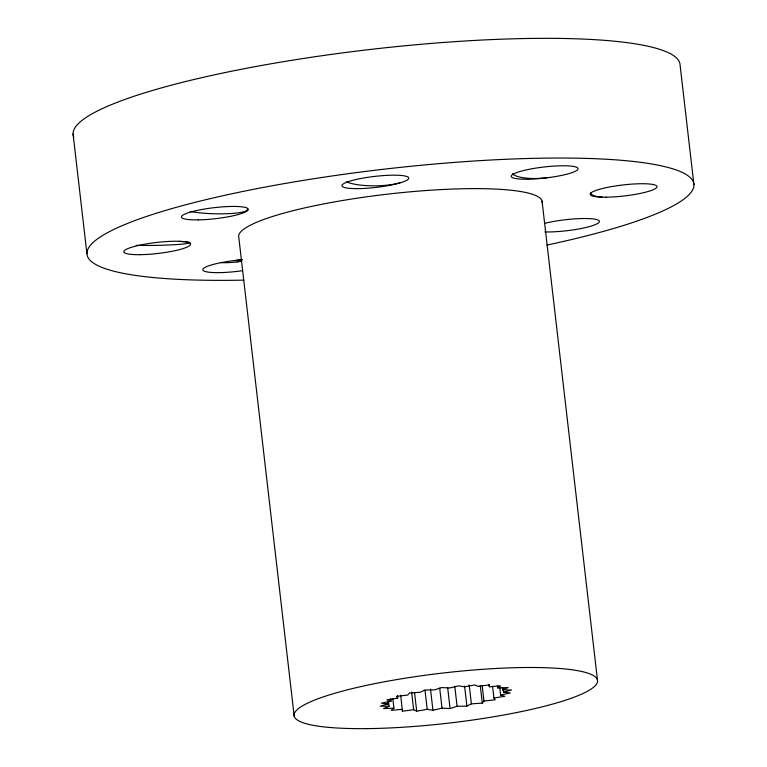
<?xml version="1.0" encoding="UTF-8"?>
<svg xmlns="http://www.w3.org/2000/svg" width="767" height="767" viewBox="0 0 767 767"><rect width="100%" height="100%" fill="white"/><g stroke="black" fill="none" stroke-linecap="round" stroke-linejoin="round"><path stroke-width="1.15" d="M400.681 695.209L402.435 711.21L413.662 709.724L416.702 711.201L427.2 709.322L432.952 710.3L442.013 708.152L450.076 708.564L457.084 706.292L466.911 706.11L471.389 703.866L482.309 703.109L483.958 701.057L495.233 699.763L493.929 698.037L492.558 686.264M392.838 698.756L393.931 708.181L391.132 710.319L402.311 709.341L402.435 711.21M497.476 685.602L497.745 687.951L500.544 685.813L489.365 686.791L489.097 684.442M388.533 701.623L389.08 706.33L383.558 708.593L393.931 708.181M502.318 687.443L502.596 689.801L508.118 687.539L497.745 687.951M387.834 701.565L388.102 703.924L380.221 706.158L389.08 706.33M503.162 688.68L503.574 692.208L511.455 689.974L502.596 689.801M390.787 698.756L391.065 701.115L381.362 703.166L388.102 703.924M499.796 687.951L500.611 695.017L510.314 692.965L503.574 692.208M397.479 695.746L397.757 698.095L386.894 699.83L391.065 701.115M493.929 698.037L504.782 696.302L500.611 695.017M397.757 698.095L396.434 696.369L407.718 695.075L409.367 693.023L420.287 692.265L424.765 690.022L434.592 689.84L441.6 687.568L449.663 687.98L458.733 685.832L464.476 686.81L474.974 684.931L478.014 686.407L489.241 684.921L489.365 686.791M693.924 184.674L680.07 64.955A305.477 50.421 -6.6 0 0 364.737 50.114A305.477 50.421 -6.6 0 0 73.824 137.12M542.058 201.146L597.464 680.013M482.184 685.746L483.958 701.057M480.267 685.449L482.309 703.109M469.212 685.027L471.389 703.866M464.591 686.091L466.911 706.11M454.773 686.273L457.084 706.292M447.621 687.366L450.076 708.564M439.702 688.133L442.013 708.152M430.498 689.102L432.952 710.3M425.023 690.482L427.2 709.322M414.516 692.361L416.702 711.201M411.62 692.064L413.662 709.724M294.192 716.129L238.786 237.262A152.738 25.206 -6.6 0 1 389.233 193.965A152.738 25.206 -6.6 0 1 542.135 202.737M73.076 134.024L86.93 253.733M544.628 223.36A33.604 5.542 -6.6 0 1 590.254 218.681A33.604 5.542 -6.6 0 1 590.379 226.313A33.604 5.542 -6.6 0 1 544.762 231.941M243.839 280.128A305.477 50.421 -6.6 0 1 154.253 213.907A305.477 50.421 -6.6 0 1 619.266 160.121A305.477 50.421 -6.6 0 1 546.9 245.085M242.506 270.684A33.604 5.542 -6.6 0 1 202.776 269.687A33.604 5.542 -6.6 0 1 242.334 259.735A33.221 0.805 -7 0 0 234.06 260.694M189.804 242.784A33.221 2.013 -1.1 0 1 170.629 244.903A33.221 2.013 -1.1 0 1 136.181 245.335M178.778 241.423A33.221 2.013 -1.1 0 1 186.314 241.873M187.186 241.969A33.221 2.013 -1.1 0 1 189.813 242.65M237.204 261.911A33.221 10.048 -6.2 0 1 221.069 262.64M241.308 261.413A33.221 0.805 -7 0 1 237.204 261.921M602.076 196.975A33.221 8.849 -12.3 0 1 590.695 192.843M546.794 177.704A33.221 10.048 -6.2 0 1 512.375 173.706M399.914 182.747A33.221 8.552 -0.4 0 1 346.425 181.875M247.473 209.142A33.221 5.216 1.6 0 1 227.531 213.696A33.221 5.216 1.6 0 1 190.168 211.462M139.69 254.682A33.604 5.542 -6.6 0 0 190.58 244.366A33.604 5.542 -6.6 0 0 141.358 244.836A33.604 5.542 -6.6 0 0 139.69 254.682M198.25 219.88A33.604 5.542 -6.6 0 0 248.259 209.391A33.604 5.542 -6.6 0 0 198.107 210.225A33.604 5.542 -6.6 0 0 198.25 219.88M357.853 188.634A33.604 5.542 -6.6 0 0 408.744 178.318A33.604 5.542 -6.6 0 0 359.512 178.778A33.604 5.542 -6.6 0 0 357.853 188.634M528.07 179.21A33.604 5.542 -6.6 0 0 578.069 168.73A33.604 5.542 -6.6 0 0 527.917 169.555A33.604 5.542 -6.6 0 0 528.07 179.21M606.122 197.177A33.604 5.542 -6.6 0 0 657.012 186.851A33.604 5.542 -6.6 0 0 607.79 187.321A33.604 5.542 -6.6 0 0 606.122 197.177M366.885 728.621A152.738 25.206 -6.6 0 0 597.541 681.595A152.738 25.206 -6.6 0 0 373.069 683.991A152.738 25.206 -6.6 0 0 366.885 728.621"/></g></svg>
